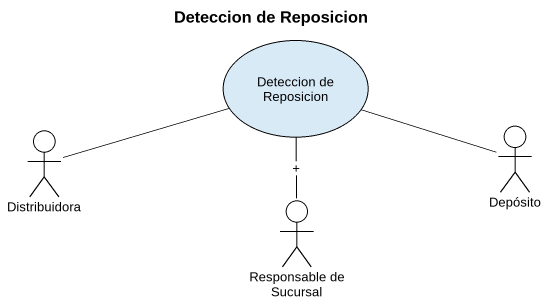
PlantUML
@startuml
title Deteccion de Reposicion
usecase "Deteccion de Reposicion" as Deteccion_de_Reposicion
actor Depósito
actor Distribuidora
actor "Responsable de Sucursal" as Responsable_de_Sucursal
Depósito -left- Deteccion_de_Reposicion
Distribuidora -right- Deteccion_de_Reposicion
Responsable_de_Sucursal -up- Deteccion_de_Reposicion : +
@enduml
